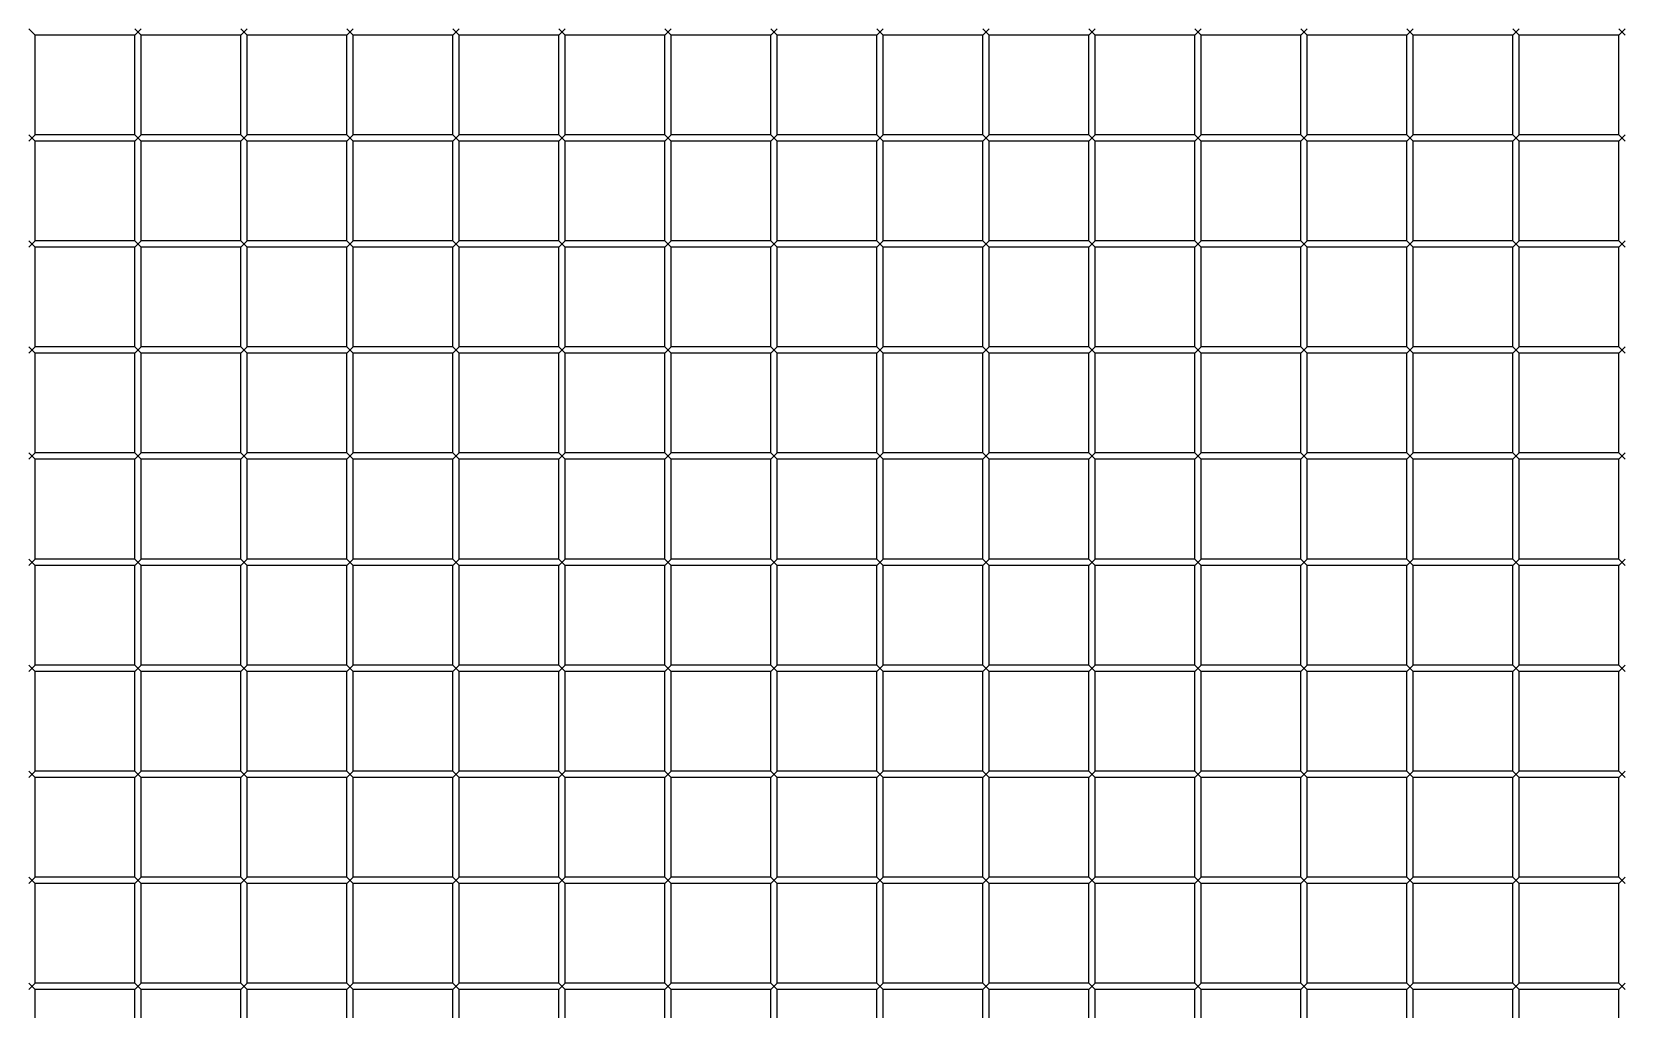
# Model space of a CAD drawing. Header units: millimetres. Extents: x -198529 to 244266, y -64 to 158464.
# Drawn here: x -147949 to -147198, y 94946 to 95407 of the extents above; entities that cross this region are included whole.
import ezdxf

# ---------------------------------------------------------------- set-up
doc = ezdxf.new("R2010")
doc.units = ezdxf.units.MM
doc.layers.add('0-DCC', color=30, linetype='Continuous')

# ---------------------------------------------------------------- blocks, each defined once
blk = doc.blocks.new('DCC2850x1800(右)')
at = {"color": 0, "linetype": 'Continuous'}
for p, q in [((63642.5, -73603.48), (63639.5, -73606.48)), ((63642.5, -73606.48), (63639.5, -73603.48)), ((63642.5, -73606.48), (63689.5, -73606.48)), ((63642.5, -73653.48), (63642.5, -73606.48)), ((63692.5, -73603.48), (63689.5, -73606.48)), ((63692.5, -73606.48), (63689.5, -73603.48)), ((63689.5, -73653.48), (63689.5, -73606.48)), ((63692.5, -73606.48), (63739.5, -73606.48)), ((63692.5, -73653.48), (63692.5, -73606.48)), ((63742.5, -73603.48), (63739.5, -73606.48)), ((63742.5, -73606.48), (63739.5, -73603.48)), ((63739.5, -73653.48), (63739.5, -73606.48)), ((63742.5, -73606.48), (63789.5, -73606.48)), ((63742.5, -73653.48), (63742.5, -73606.48)), ((63792.5, -73603.48), (63789.5, -73606.48)), ((63792.5, -73606.48), (63789.5, -73603.48)), ((63789.5, -73653.48), (63789.5, -73606.48)), ((63792.5, -73606.48), (63839.5, -73606.48)), ((63792.5, -73653.48), (63792.5, -73606.48)), ((63842.5, -73603.48), (63839.5, -73606.48)), ((63842.5, -73606.48), (63839.5, -73603.48)), ((63839.5, -73653.48), (63839.5, -73606.48)), ((63842.5, -73606.48), (63889.5, -73606.48)), ((63842.5, -73653.48), (63842.5, -73606.48)), ((63892.5, -73603.48), (63889.5, -73606.48)), ((63892.5, -73606.48), (63889.5, -73603.48)), ((63889.5, -73653.48), (63889.5, -73606.48)), ((63892.5, -73606.48), (63939.5, -73606.48)), ((63892.5, -73653.48), (63892.5, -73606.48)), ((63942.5, -73603.48), (63939.5, -73606.48)), ((63942.5, -73606.48), (63939.5, -73603.48)), ((63939.5, -73653.48), (63939.5, -73606.48)), ((63942.5, -73606.48), (63989.5, -73606.48)), ((63942.5, -73653.48), (63942.5, -73606.48)), ((63992.5, -73603.48), (63989.5, -73606.48)), ((63992.5, -73606.48), (63989.5, -73603.48)), ((63989.5, -73653.48), (63989.5, -73606.48)), ((63992.5, -73606.48), (64039.5, -73606.48)), ((63992.5, -73653.48), (63992.5, -73606.48)), ((64042.5, -73603.48), (64039.5, -73606.48)), ((64042.5, -73606.48), (64039.5, -73603.48)), ((64039.5, -73653.48), (64039.5, -73606.48)), ((64042.5, -73606.48), (64089.5, -73606.48)), ((64042.5, -73653.48), (64042.5, -73606.48)), ((64092.5, -73603.48), (64089.5, -73606.48)), ((64092.5, -73606.48), (64089.5, -73603.48)), ((64089.5, -73653.48), (64089.5, -73606.48)), ((64092.5, -73606.48), (64139.5, -73606.48)), ((64092.5, -73653.48), (64092.5, -73606.48)), ((64142.5, -73603.48), (64139.5, -73606.48)), ((64142.5, -73606.48), (64139.5, -73603.48)), ((64139.5, -73653.48), (64139.5, -73606.48)), ((64142.5, -73606.48), (64189.5, -73606.48)), ((64142.5, -73653.48), (64142.5, -73606.48)), ((64192.5, -73603.48), (64189.5, -73606.48)), ((64192.5, -73606.48), (64189.5, -73603.48)), ((64189.5, -73653.48), (64189.5, -73606.48)), ((64192.5, -73606.48), (64239.5, -73606.48)), ((64192.5, -73653.48), (64192.5, -73606.48)), ((64242.5, -73603.48), (64239.5, -73606.48)), ((64242.5, -73606.48), (64239.5, -73603.48)), ((64239.5, -73653.48), (64239.5, -73606.48)), ((64242.5, -73606.48), (64289.5, -73606.48)), ((64242.5, -73653.48), (64242.5, -73606.48)), ((64292.5, -73603.48), (64289.5, -73606.48)), ((64292.5, -73606.48), (64289.5, -73603.48)), ((64289.5, -73653.48), (64289.5, -73606.48)), ((64292.5, -73653.48), (64292.5, -73606.48)), ((64292.5, -73606.48), (64339.5, -73606.48)), ((64342.5, -73603.48), (64339.5, -73606.48)), ((64342.5, -73606.48), (64339.5, -73603.48)), ((64339.5, -73653.48), (64339.5, -73606.48)), ((64342.5, -73653.48), (64342.5, -73606.48)), ((64342.5, -73606.48), (64389.5, -73606.48)), ((64392.5, -73603.48), (64389.5, -73606.48)), ((64389.5, -73653.48), (64389.5, -73606.48)), ((63642.5, -73653.48), (63639.5, -73656.48)), ((63642.5, -73656.48), (63639.5, -73653.48)), ((63642.5, -73653.48), (63689.5, -73653.48)), ((63692.5, -73653.48), (63689.5, -73656.48)), ((63692.5, -73656.48), (63689.5, -73653.48)), ((63692.5, -73653.48), (63739.5, -73653.48)), ((63742.5, -73653.48), (63739.5, -73656.48)), ((63742.5, -73656.48), (63739.5, -73653.48)), ((63742.5, -73653.48), (63789.5, -73653.48)), ((63792.5, -73653.48), (63789.5, -73656.48)), ((63792.5, -73656.48), (63789.5, -73653.48)), ((63792.5, -73653.48), (63839.5, -73653.48)), ((63842.5, -73653.48), (63839.5, -73656.48)), ((63842.5, -73656.48), (63839.5, -73653.48)), ((63842.5, -73653.48), (63889.5, -73653.48)), ((63892.5, -73653.48), (63889.5, -73656.48)), ((63892.5, -73656.48), (63889.5, -73653.48)), ((63892.5, -73653.48), (63939.5, -73653.48)), ((63942.5, -73653.48), (63939.5, -73656.48)), ((63942.5, -73656.48), (63939.5, -73653.48)), ((63942.5, -73653.48), (63989.5, -73653.48)), ((63992.5, -73653.48), (63989.5, -73656.48)), ((63992.5, -73656.48), (63989.5, -73653.48)), ((63992.5, -73653.48), (64039.5, -73653.48)), ((64042.5, -73653.48), (64039.5, -73656.48)), ((64042.5, -73656.48), (64039.5, -73653.48)), ((64042.5, -73653.48), (64089.5, -73653.48)), ((64092.5, -73653.48), (64089.5, -73656.48)), ((64092.5, -73656.48), (64089.5, -73653.48)), ((64092.5, -73653.48), (64139.5, -73653.48)), ((64142.5, -73653.48), (64139.5, -73656.48)), ((64142.5, -73656.48), (64139.5, -73653.48)), ((64142.5, -73653.48), (64189.5, -73653.48)), ((64192.5, -73653.48), (64189.5, -73656.48)), ((64192.5, -73656.48), (64189.5, -73653.48)), ((64192.5, -73653.48), (64239.5, -73653.48)), ((64242.5, -73653.48), (64239.5, -73656.48)), ((64242.5, -73656.48), (64239.5, -73653.48)), ((64242.5, -73653.48), (64289.5, -73653.48)), ((64292.5, -73653.48), (64289.5, -73656.48)), ((64292.5, -73656.48), (64289.5, -73653.48)), ((64292.5, -73653.48), (64339.5, -73653.48)), ((64342.5, -73653.48), (64339.5, -73656.48)), ((64342.5, -73656.48), (64339.5, -73653.48)), ((64342.5, -73653.48), (64389.5, -73653.48)), ((64392.5, -73653.48), (64389.5, -73656.48)), ((64392.5, -73656.48), (64389.5, -73653.48)), ((63642.5, -73656.48), (63689.5, -73656.48)), ((63642.5, -73703.48), (63642.5, -73656.48)), ((63689.5, -73703.48), (63689.5, -73656.48)), ((63692.5, -73656.48), (63739.5, -73656.48)), ((63692.5, -73703.48), (63692.5, -73656.48)), ((63739.5, -73703.48), (63739.5, -73656.48)), ((63742.5, -73656.48), (63789.5, -73656.48)), ((63742.5, -73703.48), (63742.5, -73656.48)), ((63789.5, -73703.48), (63789.5, -73656.48)), ((63792.5, -73656.48), (63839.5, -73656.48)), ((63792.5, -73703.48), (63792.5, -73656.48)), ((63839.5, -73703.48), (63839.5, -73656.48)), ((63842.5, -73656.48), (63889.5, -73656.48)), ((63842.5, -73703.48), (63842.5, -73656.48)), ((63889.5, -73703.48), (63889.5, -73656.48)), ((63892.5, -73656.48), (63939.5, -73656.48)), ((63892.5, -73703.48), (63892.5, -73656.48)), ((63939.5, -73703.48), (63939.5, -73656.48)), ((63942.5, -73656.48), (63989.5, -73656.48)), ((63942.5, -73703.48), (63942.5, -73656.48)), ((63989.5, -73703.48), (63989.5, -73656.48)), ((63992.5, -73656.48), (64039.5, -73656.48)), ((63992.5, -73703.48), (63992.5, -73656.48)), ((64039.5, -73703.48), (64039.5, -73656.48)), ((64042.5, -73656.48), (64089.5, -73656.48)), ((64042.5, -73703.48), (64042.5, -73656.48)), ((64089.5, -73703.48), (64089.5, -73656.48)), ((64092.5, -73656.48), (64139.5, -73656.48)), ((64092.5, -73703.48), (64092.5, -73656.48)), ((64139.5, -73703.48), (64139.5, -73656.48)), ((64142.5, -73656.48), (64189.5, -73656.48)), ((64142.5, -73703.48), (64142.5, -73656.48)), ((64189.5, -73703.48), (64189.5, -73656.48)), ((64192.5, -73656.48), (64239.5, -73656.48)), ((64192.5, -73703.48), (64192.5, -73656.48)), ((64239.5, -73703.48), (64239.5, -73656.48)), ((64242.5, -73656.48), (64289.5, -73656.48)), ((64242.5, -73703.48), (64242.5, -73656.48)), ((64289.5, -73703.48), (64289.5, -73656.48)), ((64292.5, -73703.48), (64292.5, -73656.48)), ((64292.5, -73656.48), (64339.5, -73656.48)), ((64339.5, -73703.48), (64339.5, -73656.48)), ((64342.5, -73703.48), (64342.5, -73656.48)), ((64342.5, -73656.48), (64389.5, -73656.48)), ((64389.5, -73703.48), (64389.5, -73656.48)), ((63642.5, -73703.48), (63639.5, -73706.48)), ((63642.5, -73706.48), (63639.5, -73703.48)), ((63642.5, -73703.48), (63689.5, -73703.48)), ((63642.5, -73706.48), (63689.5, -73706.48)), ((63642.5, -73753.48), (63642.5, -73706.48)), ((63692.5, -73703.48), (63689.5, -73706.48)), ((63692.5, -73706.48), (63689.5, -73703.48)), ((63689.5, -73753.48), (63689.5, -73706.48)), ((63692.5, -73703.48), (63739.5, -73703.48)), ((63692.5, -73706.48), (63739.5, -73706.48)), ((63692.5, -73753.48), (63692.5, -73706.48)), ((63742.5, -73703.48), (63739.5, -73706.48)), ((63742.5, -73706.48), (63739.5, -73703.48)), ((63739.5, -73753.48), (63739.5, -73706.48)), ((63742.5, -73703.48), (63789.5, -73703.48)), ((63742.5, -73706.48), (63789.5, -73706.48)), ((63742.5, -73753.48), (63742.5, -73706.48)), ((63792.5, -73703.48), (63789.5, -73706.48)), ((63792.5, -73706.48), (63789.5, -73703.48)), ((63789.5, -73753.48), (63789.5, -73706.48)), ((63792.5, -73703.48), (63839.5, -73703.48)), ((63792.5, -73706.48), (63839.5, -73706.48)), ((63792.5, -73753.48), (63792.5, -73706.48)), ((63842.5, -73703.48), (63839.5, -73706.48)), ((63842.5, -73706.48), (63839.5, -73703.48)), ((63839.5, -73753.48), (63839.5, -73706.48)), ((63842.5, -73703.48), (63889.5, -73703.48)), ((63842.5, -73706.48), (63889.5, -73706.48)), ((63842.5, -73753.48), (63842.5, -73706.48)), ((63892.5, -73703.48), (63889.5, -73706.48)), ((63892.5, -73706.48), (63889.5, -73703.48)), ((63889.5, -73753.48), (63889.5, -73706.48)), ((63892.5, -73703.48), (63939.5, -73703.48)), ((63892.5, -73706.48), (63939.5, -73706.48)), ((63892.5, -73753.48), (63892.5, -73706.48)), ((63942.5, -73703.48), (63939.5, -73706.48)), ((63942.5, -73706.48), (63939.5, -73703.48)), ((63939.5, -73753.48), (63939.5, -73706.48)), ((63942.5, -73703.48), (63989.5, -73703.48)), ((63942.5, -73706.48), (63989.5, -73706.48)), ((63942.5, -73753.48), (63942.5, -73706.48)), ((63992.5, -73703.48), (63989.5, -73706.48)), ((63992.5, -73706.48), (63989.5, -73703.48)), ((63989.5, -73753.48), (63989.5, -73706.48)), ((63992.5, -73703.48), (64039.5, -73703.48)), ((63992.5, -73706.48), (64039.5, -73706.48)), ((63992.5, -73753.48), (63992.5, -73706.48)), ((64042.5, -73703.48), (64039.5, -73706.48)), ((64042.5, -73706.48), (64039.5, -73703.48)), ((64039.5, -73753.48), (64039.5, -73706.48)), ((64042.5, -73703.48), (64089.5, -73703.48)), ((64042.5, -73706.48), (64089.5, -73706.48)), ((64042.5, -73753.48), (64042.5, -73706.48)), ((64092.5, -73703.48), (64089.5, -73706.48)), ((64092.5, -73706.48), (64089.5, -73703.48)), ((64089.5, -73753.48), (64089.5, -73706.48)), ((64092.5, -73703.48), (64139.5, -73703.48)), ((64092.5, -73706.48), (64139.5, -73706.48)), ((64092.5, -73753.48), (64092.5, -73706.48)), ((64142.5, -73703.48), (64139.5, -73706.48)), ((64142.5, -73706.48), (64139.5, -73703.48)), ((64139.5, -73753.48), (64139.5, -73706.48)), ((64142.5, -73703.48), (64189.5, -73703.48)), ((64142.5, -73706.48), (64189.5, -73706.48)), ((64142.5, -73753.48), (64142.5, -73706.48)), ((64192.5, -73703.48), (64189.5, -73706.48)), ((64192.5, -73706.48), (64189.5, -73703.48)), ((64189.5, -73753.48), (64189.5, -73706.48)), ((64192.5, -73703.48), (64239.5, -73703.48)), ((64192.5, -73706.48), (64239.5, -73706.48)), ((64192.5, -73753.48), (64192.5, -73706.48)), ((64242.5, -73703.48), (64239.5, -73706.48)), ((64242.5, -73706.48), (64239.5, -73703.48)), ((64239.5, -73753.48), (64239.5, -73706.48)), ((64242.5, -73703.48), (64289.5, -73703.48)), ((64242.5, -73706.48), (64289.5, -73706.48)), ((64242.5, -73753.48), (64242.5, -73706.48)), ((64292.5, -73703.48), (64289.5, -73706.48)), ((64292.5, -73706.48), (64289.5, -73703.48)), ((64289.5, -73753.48), (64289.5, -73706.48)), ((64292.5, -73703.48), (64339.5, -73703.48)), ((64292.5, -73753.48), (64292.5, -73706.48)), ((64292.5, -73706.48), (64339.5, -73706.48)), ((64342.5, -73703.48), (64339.5, -73706.48)), ((64342.5, -73706.48), (64339.5, -73703.48)), ((64339.5, -73753.48), (64339.5, -73706.48)), ((64342.5, -73703.48), (64389.5, -73703.48)), ((64342.5, -73753.48), (64342.5, -73706.48)), ((64342.5, -73706.48), (64389.5, -73706.48)), ((64392.5, -73703.48), (64389.5, -73706.48)), ((64392.5, -73706.48), (64389.5, -73703.48)), ((64389.5, -73753.48), (64389.5, -73706.48)), ((63642.5, -73753.48), (63639.5, -73756.48)), ((63642.5, -73756.48), (63639.5, -73753.48)), ((63642.5, -73753.48), (63689.5, -73753.48)), ((63642.5, -73756.48), (63689.5, -73756.48)), ((63642.5, -73803.48), (63642.5, -73756.48)), ((63692.5, -73753.48), (63689.5, -73756.48)), ((63692.5, -73756.48), (63689.5, -73753.48)), ((63689.5, -73803.48), (63689.5, -73756.48)), ((63692.5, -73753.48), (63739.5, -73753.48)), ((63692.5, -73756.48), (63739.5, -73756.48)), ((63692.5, -73803.48), (63692.5, -73756.48)), ((63742.5, -73753.48), (63739.5, -73756.48)), ((63742.5, -73756.48), (63739.5, -73753.48)), ((63739.5, -73803.48), (63739.5, -73756.48)), ((63742.5, -73753.48), (63789.5, -73753.48)), ((63742.5, -73756.48), (63789.5, -73756.48)), ((63742.5, -73803.48), (63742.5, -73756.48)), ((63792.5, -73753.48), (63789.5, -73756.48)), ((63792.5, -73756.48), (63789.5, -73753.48)), ((63789.5, -73803.48), (63789.5, -73756.48)), ((63792.5, -73753.48), (63839.5, -73753.48)), ((63792.5, -73756.48), (63839.5, -73756.48)), ((63792.5, -73803.48), (63792.5, -73756.48)), ((63842.5, -73753.48), (63839.5, -73756.48)), ((63842.5, -73756.48), (63839.5, -73753.48)), ((63839.5, -73803.48), (63839.5, -73756.48)), ((63842.5, -73753.48), (63889.5, -73753.48)), ((63842.5, -73756.48), (63889.5, -73756.48)), ((63842.5, -73803.48), (63842.5, -73756.48)), ((63892.5, -73753.48), (63889.5, -73756.48)), ((63892.5, -73756.48), (63889.5, -73753.48)), ((63889.5, -73803.48), (63889.5, -73756.48)), ((63892.5, -73753.48), (63939.5, -73753.48)), ((63892.5, -73756.48), (63939.5, -73756.48)), ((63892.5, -73803.48), (63892.5, -73756.48)), ((63942.5, -73753.48), (63939.5, -73756.48)), ((63942.5, -73756.48), (63939.5, -73753.48)), ((63939.5, -73803.48), (63939.5, -73756.48)), ((63942.5, -73753.48), (63989.5, -73753.48)), ((63942.5, -73756.48), (63989.5, -73756.48)), ((63942.5, -73803.48), (63942.5, -73756.48)), ((63992.5, -73753.48), (63989.5, -73756.48)), ((63992.5, -73756.48), (63989.5, -73753.48)), ((63989.5, -73803.48), (63989.5, -73756.48)), ((63992.5, -73753.48), (64039.5, -73753.48)), ((63992.5, -73756.48), (64039.5, -73756.48)), ((63992.5, -73803.48), (63992.5, -73756.48)), ((64042.5, -73753.48), (64039.5, -73756.48)), ((64042.5, -73756.48), (64039.5, -73753.48)), ((64039.5, -73803.48), (64039.5, -73756.48)), ((64042.5, -73753.48), (64089.5, -73753.48)), ((64042.5, -73756.48), (64089.5, -73756.48)), ((64042.5, -73803.48), (64042.5, -73756.48)), ((64092.5, -73753.48), (64089.5, -73756.48)), ((64092.5, -73756.48), (64089.5, -73753.48)), ((64089.5, -73803.48), (64089.5, -73756.48)), ((64092.5, -73753.48), (64139.5, -73753.48)), ((64092.5, -73756.48), (64139.5, -73756.48)), ((64092.5, -73803.48), (64092.5, -73756.48)), ((64142.5, -73753.48), (64139.5, -73756.48)), ((64142.5, -73756.48), (64139.5, -73753.48)), ((64139.5, -73803.48), (64139.5, -73756.48)), ((64142.5, -73753.48), (64189.5, -73753.48)), ((64142.5, -73756.48), (64189.5, -73756.48)), ((64142.5, -73803.48), (64142.5, -73756.48)), ((64192.5, -73753.48), (64189.5, -73756.48)), ((64192.5, -73756.48), (64189.5, -73753.48)), ((64189.5, -73803.48), (64189.5, -73756.48)), ((64192.5, -73753.48), (64239.5, -73753.48)), ((64192.5, -73756.48), (64239.5, -73756.48)), ((64192.5, -73803.48), (64192.5, -73756.48)), ((64242.5, -73753.48), (64239.5, -73756.48)), ((64242.5, -73756.48), (64239.5, -73753.48)), ((64239.5, -73803.48), (64239.5, -73756.48)), ((64242.5, -73753.48), (64289.5, -73753.48)), ((64242.5, -73756.48), (64289.5, -73756.48)), ((64242.5, -73803.48), (64242.5, -73756.48)), ((64292.5, -73753.48), (64289.5, -73756.48)), ((64292.5, -73756.48), (64289.5, -73753.48)), ((64289.5, -73803.48), (64289.5, -73756.48)), ((64292.5, -73753.48), (64339.5, -73753.48)), ((64292.5, -73756.48), (64339.5, -73756.48)), ((64292.5, -73803.48), (64292.5, -73756.48)), ((64342.5, -73753.48), (64339.5, -73756.48)), ((64342.5, -73756.48), (64339.5, -73753.48)), ((64339.5, -73803.48), (64339.5, -73756.48)), ((64342.5, -73753.48), (64389.5, -73753.48)), ((64342.5, -73756.48), (64389.5, -73756.48)), ((64342.5, -73803.48), (64342.5, -73756.48)), ((64392.5, -73753.48), (64389.5, -73756.48)), ((64392.5, -73756.48), (64389.5, -73753.48)), ((64389.5, -73803.48), (64389.5, -73756.48)), ((63642.5, -73803.48), (63639.5, -73806.48)), ((63642.5, -73806.48), (63639.5, -73803.48)), ((63642.5, -73803.48), (63689.5, -73803.48)), ((63692.5, -73803.48), (63689.5, -73806.48)), ((63692.5, -73806.48), (63689.5, -73803.48)), ((63692.5, -73803.48), (63739.5, -73803.48)), ((63742.5, -73803.48), (63739.5, -73806.48)), ((63742.5, -73806.48), (63739.5, -73803.48)), ((63742.5, -73803.48), (63789.5, -73803.48)), ((63792.5, -73803.48), (63789.5, -73806.48)), ((63792.5, -73806.48), (63789.5, -73803.48)), ((63792.5, -73803.48), (63839.5, -73803.48)), ((63842.5, -73803.48), (63839.5, -73806.48)), ((63842.5, -73806.48), (63839.5, -73803.48)), ((63842.5, -73803.48), (63889.5, -73803.48)), ((63892.5, -73803.48), (63889.5, -73806.48)), ((63892.5, -73806.48), (63889.5, -73803.48)), ((63892.5, -73803.48), (63939.5, -73803.48)), ((63942.5, -73803.48), (63939.5, -73806.48)), ((63942.5, -73806.48), (63939.5, -73803.48)), ((63942.5, -73803.48), (63989.5, -73803.48)), ((63992.5, -73803.48), (63989.5, -73806.48)), ((63992.5, -73806.48), (63989.5, -73803.48)), ((63992.5, -73803.48), (64039.5, -73803.48)), ((64042.5, -73803.48), (64039.5, -73806.48)), ((64042.5, -73806.48), (64039.5, -73803.48)), ((64042.5, -73803.48), (64089.5, -73803.48)), ((64092.5, -73803.48), (64089.5, -73806.48)), ((64092.5, -73806.48), (64089.5, -73803.48)), ((64092.5, -73803.48), (64139.5, -73803.48)), ((64142.5, -73803.48), (64139.5, -73806.48)), ((64142.5, -73806.48), (64139.5, -73803.48)), ((64142.5, -73803.48), (64189.5, -73803.48)), ((64192.5, -73803.48), (64189.5, -73806.48)), ((64192.5, -73806.48), (64189.5, -73803.48)), ((64192.5, -73803.48), (64239.5, -73803.48)), ((64242.5, -73803.48), (64239.5, -73806.48)), ((64242.5, -73806.48), (64239.5, -73803.48)), ((64242.5, -73803.48), (64289.5, -73803.48)), ((64292.5, -73803.48), (64289.5, -73806.48)), ((64292.5, -73806.48), (64289.5, -73803.48)), ((64292.5, -73803.48), (64339.5, -73803.48)), ((64342.5, -73803.48), (64339.5, -73806.48)), ((64342.5, -73806.48), (64339.5, -73803.48)), ((64342.5, -73803.48), (64389.5, -73803.48)), ((64392.5, -73803.48), (64389.5, -73806.48)), ((64392.5, -73806.48), (64389.5, -73803.48)), ((63642.5, -73806.48), (63689.5, -73806.48)), ((63642.5, -73853.48), (63642.5, -73806.48)), ((63689.5, -73853.48), (63689.5, -73806.48)), ((63692.5, -73806.48), (63739.5, -73806.48)), ((63692.5, -73853.48), (63692.5, -73806.48)), ((63739.5, -73853.48), (63739.5, -73806.48)), ((63742.5, -73806.48), (63789.5, -73806.48)), ((63742.5, -73853.48), (63742.5, -73806.48)), ((63789.5, -73853.48), (63789.5, -73806.48)), ((63792.5, -73806.48), (63839.5, -73806.48)), ((63792.5, -73853.48), (63792.5, -73806.48)), ((63839.5, -73853.48), (63839.5, -73806.48)), ((63842.5, -73806.48), (63889.5, -73806.48)), ((63842.5, -73853.48), (63842.5, -73806.48)), ((63889.5, -73853.48), (63889.5, -73806.48)), ((63892.5, -73806.48), (63939.5, -73806.48)), ((63892.5, -73853.48), (63892.5, -73806.48)), ((63939.5, -73853.48), (63939.5, -73806.48)), ((63942.5, -73806.48), (63989.5, -73806.48)), ((63942.5, -73853.48), (63942.5, -73806.48)), ((63989.5, -73853.48), (63989.5, -73806.48)), ((63992.5, -73806.48), (64039.5, -73806.48)), ((63992.5, -73853.48), (63992.5, -73806.48)), ((64039.5, -73853.48), (64039.5, -73806.48)), ((64042.5, -73806.48), (64089.5, -73806.48)), ((64042.5, -73853.48), (64042.5, -73806.48)), ((64089.5, -73853.48), (64089.5, -73806.48)), ((64092.5, -73806.48), (64139.5, -73806.48)), ((64092.5, -73853.48), (64092.5, -73806.48)), ((64139.5, -73853.48), (64139.5, -73806.48)), ((64142.5, -73806.48), (64189.5, -73806.48)), ((64142.5, -73853.48), (64142.5, -73806.48)), ((64189.5, -73853.48), (64189.5, -73806.48)), ((64192.5, -73806.48), (64239.5, -73806.48)), ((64192.5, -73853.48), (64192.5, -73806.48)), ((64239.5, -73853.48), (64239.5, -73806.48)), ((64242.5, -73806.48), (64289.5, -73806.48)), ((64242.5, -73853.48), (64242.5, -73806.48)), ((64289.5, -73853.48), (64289.5, -73806.48)), ((64292.5, -73806.48), (64339.5, -73806.48)), ((64292.5, -73853.48), (64292.5, -73806.48)), ((64339.5, -73853.48), (64339.5, -73806.48)), ((64342.5, -73806.48), (64389.5, -73806.48)), ((64342.5, -73853.48), (64342.5, -73806.48)), ((64389.5, -73853.48), (64389.5, -73806.48)), ((63642.5, -73853.48), (63639.5, -73856.48)), ((63642.5, -73856.48), (63639.5, -73853.48)), ((63642.5, -73853.48), (63689.5, -73853.48)), ((63642.5, -73856.48), (63689.5, -73856.48)), ((63642.5, -73903.48), (63642.5, -73856.48)), ((63692.5, -73853.48), (63689.5, -73856.48)), ((63692.5, -73856.48), (63689.5, -73853.48)), ((63689.5, -73903.48), (63689.5, -73856.48)), ((63692.5, -73853.48), (63739.5, -73853.48)), ((63692.5, -73856.48), (63739.5, -73856.48)), ((63692.5, -73903.48), (63692.5, -73856.48)), ((63742.5, -73853.48), (63739.5, -73856.48)), ((63742.5, -73856.48), (63739.5, -73853.48)), ((63739.5, -73903.48), (63739.5, -73856.48)), ((63742.5, -73853.48), (63789.5, -73853.48)), ((63742.5, -73856.48), (63789.5, -73856.48)), ((63742.5, -73903.48), (63742.5, -73856.48)), ((63792.5, -73853.48), (63789.5, -73856.48)), ((63792.5, -73856.48), (63789.5, -73853.48)), ((63789.5, -73903.48), (63789.5, -73856.48)), ((63792.5, -73853.48), (63839.5, -73853.48)), ((63792.5, -73856.48), (63839.5, -73856.48)), ((63792.5, -73903.48), (63792.5, -73856.48)), ((63842.5, -73853.48), (63839.5, -73856.48)), ((63842.5, -73856.48), (63839.5, -73853.48)), ((63839.5, -73903.48), (63839.5, -73856.48)), ((63842.5, -73853.48), (63889.5, -73853.48)), ((63842.5, -73856.48), (63889.5, -73856.48)), ((63842.5, -73903.48), (63842.5, -73856.48)), ((63892.5, -73853.48), (63889.5, -73856.48)), ((63892.5, -73856.48), (63889.5, -73853.48)), ((63889.5, -73903.48), (63889.5, -73856.48)), ((63892.5, -73853.48), (63939.5, -73853.48)), ((63892.5, -73856.48), (63939.5, -73856.48)), ((63892.5, -73903.48), (63892.5, -73856.48)), ((63942.5, -73853.48), (63939.5, -73856.48)), ((63942.5, -73856.48), (63939.5, -73853.48)), ((63939.5, -73903.48), (63939.5, -73856.48)), ((63942.5, -73853.48), (63989.5, -73853.48)), ((63942.5, -73856.48), (63989.5, -73856.48)), ((63942.5, -73903.48), (63942.5, -73856.48)), ((63992.5, -73853.48), (63989.5, -73856.48)), ((63992.5, -73856.48), (63989.5, -73853.48)), ((63989.5, -73903.48), (63989.5, -73856.48)), ((63992.5, -73853.48), (64039.5, -73853.48)), ((63992.5, -73856.48), (64039.5, -73856.48)), ((63992.5, -73903.48), (63992.5, -73856.48)), ((64042.5, -73853.48), (64039.5, -73856.48)), ((64042.5, -73856.48), (64039.5, -73853.48)), ((64039.5, -73903.48), (64039.5, -73856.48)), ((64042.5, -73853.48), (64089.5, -73853.48)), ((64042.5, -73856.48), (64089.5, -73856.48)), ((64042.5, -73903.48), (64042.5, -73856.48)), ((64092.5, -73853.48), (64089.5, -73856.48)), ((64092.5, -73856.48), (64089.5, -73853.48)), ((64089.5, -73903.48), (64089.5, -73856.48)), ((64092.5, -73853.48), (64139.5, -73853.48)), ((64092.5, -73856.48), (64139.5, -73856.48)), ((64092.5, -73903.48), (64092.5, -73856.48)), ((64142.5, -73853.48), (64139.5, -73856.48)), ((64142.5, -73856.48), (64139.5, -73853.48)), ((64139.5, -73903.48), (64139.5, -73856.48)), ((64142.5, -73853.48), (64189.5, -73853.48)), ((64142.5, -73856.48), (64189.5, -73856.48)), ((64142.5, -73903.48), (64142.5, -73856.48)), ((64192.5, -73853.48), (64189.5, -73856.48)), ((64192.5, -73856.48), (64189.5, -73853.48)), ((64189.5, -73903.48), (64189.5, -73856.48)), ((64192.5, -73853.48), (64239.5, -73853.48)), ((64192.5, -73856.48), (64239.5, -73856.48)), ((64192.5, -73903.48), (64192.5, -73856.48)), ((64242.5, -73853.48), (64239.5, -73856.48)), ((64242.5, -73856.48), (64239.5, -73853.48)), ((64239.5, -73903.48), (64239.5, -73856.48)), ((64242.5, -73853.48), (64289.5, -73853.48)), ((64242.5, -73856.48), (64289.5, -73856.48)), ((64242.5, -73903.48), (64242.5, -73856.48)), ((64292.5, -73853.48), (64289.5, -73856.48)), ((64292.5, -73856.48), (64289.5, -73853.48)), ((64289.5, -73903.48), (64289.5, -73856.48)), ((64292.5, -73853.48), (64339.5, -73853.48)), ((64292.5, -73856.48), (64339.5, -73856.48)), ((64292.5, -73903.48), (64292.5, -73856.48)), ((64342.5, -73853.48), (64339.5, -73856.48)), ((64342.5, -73856.48), (64339.5, -73853.48)), ((64339.5, -73903.48), (64339.5, -73856.48)), ((64342.5, -73853.48), (64389.5, -73853.48)), ((64342.5, -73856.48), (64389.5, -73856.48)), ((64342.5, -73903.48), (64342.5, -73856.48)), ((64392.5, -73853.48), (64389.5, -73856.48)), ((64392.5, -73856.48), (64389.5, -73853.48)), ((64389.5, -73903.48), (64389.5, -73856.48)), ((63642.5, -73903.48), (63639.5, -73906.48)), ((63642.5, -73906.48), (63639.5, -73903.48)), ((63642.5, -73903.48), (63689.5, -73903.48)), ((63642.5, -73906.48), (63689.5, -73906.48)), ((63642.5, -73953.48), (63642.5, -73906.48)), ((63692.5, -73903.48), (63689.5, -73906.48)), ((63692.5, -73906.48), (63689.5, -73903.48)), ((63689.5, -73953.48), (63689.5, -73906.48)), ((63692.5, -73903.48), (63739.5, -73903.48)), ((63692.5, -73906.48), (63739.5, -73906.48)), ((63692.5, -73953.48), (63692.5, -73906.48)), ((63742.5, -73903.48), (63739.5, -73906.48)), ((63742.5, -73906.48), (63739.5, -73903.48)), ((63739.5, -73953.48), (63739.5, -73906.48)), ((63742.5, -73903.48), (63789.5, -73903.48)), ((63742.5, -73906.48), (63789.5, -73906.48)), ((63742.5, -73953.48), (63742.5, -73906.48)), ((63792.5, -73903.48), (63789.5, -73906.48)), ((63792.5, -73906.48), (63789.5, -73903.48)), ((63789.5, -73953.48), (63789.5, -73906.48)), ((63792.5, -73903.48), (63839.5, -73903.48)), ((63792.5, -73906.48), (63839.5, -73906.48)), ((63792.5, -73953.48), (63792.5, -73906.48)), ((63842.5, -73903.48), (63839.5, -73906.48)), ((63842.5, -73906.48), (63839.5, -73903.48)), ((63839.5, -73953.48), (63839.5, -73906.48)), ((63842.5, -73903.48), (63889.5, -73903.48)), ((63842.5, -73906.48), (63889.5, -73906.48)), ((63842.5, -73953.48), (63842.5, -73906.48)), ((63892.5, -73903.48), (63889.5, -73906.48)), ((63892.5, -73906.48), (63889.5, -73903.48)), ((63889.5, -73953.48), (63889.5, -73906.48)), ((63892.5, -73903.48), (63939.5, -73903.48)), ((63892.5, -73906.48), (63939.5, -73906.48)), ((63892.5, -73953.48), (63892.5, -73906.48)), ((63942.5, -73903.48), (63939.5, -73906.48)), ((63942.5, -73906.48), (63939.5, -73903.48)), ((63939.5, -73953.48), (63939.5, -73906.48)), ((63942.5, -73903.48), (63989.5, -73903.48)), ((63942.5, -73906.48), (63989.5, -73906.48)), ((63942.5, -73953.48), (63942.5, -73906.48)), ((63992.5, -73903.48), (63989.5, -73906.48)), ((63992.5, -73906.48), (63989.5, -73903.48)), ((63989.5, -73953.48), (63989.5, -73906.48)), ((63992.5, -73903.48), (64039.5, -73903.48)), ((63992.5, -73906.48), (64039.5, -73906.48)), ((63992.5, -73953.48), (63992.5, -73906.48)), ((64042.5, -73903.48), (64039.5, -73906.48)), ((64042.5, -73906.48), (64039.5, -73903.48)), ((64039.5, -73953.48), (64039.5, -73906.48)), ((64042.5, -73903.48), (64089.5, -73903.48)), ((64042.5, -73906.48), (64089.5, -73906.48)), ((64042.5, -73953.48), (64042.5, -73906.48)), ((64092.5, -73903.48), (64089.5, -73906.48)), ((64092.5, -73906.48), (64089.5, -73903.48)), ((64089.5, -73953.48), (64089.5, -73906.48)), ((64092.5, -73903.48), (64139.5, -73903.48)), ((64092.5, -73906.48), (64139.5, -73906.48)), ((64092.5, -73953.48), (64092.5, -73906.48)), ((64142.5, -73903.48), (64139.5, -73906.48)), ((64142.5, -73906.48), (64139.5, -73903.48)), ((64139.5, -73953.48), (64139.5, -73906.48)), ((64142.5, -73903.48), (64189.5, -73903.48)), ((64142.5, -73906.48), (64189.5, -73906.48)), ((64142.5, -73953.48), (64142.5, -73906.48)), ((64192.5, -73903.48), (64189.5, -73906.48)), ((64192.5, -73906.48), (64189.5, -73903.48)), ((64189.5, -73953.48), (64189.5, -73906.48)), ((64192.5, -73903.48), (64239.5, -73903.48)), ((64192.5, -73906.48), (64239.5, -73906.48)), ((64192.5, -73953.48), (64192.5, -73906.48)), ((64242.5, -73903.48), (64239.5, -73906.48)), ((64242.5, -73906.48), (64239.5, -73903.48)), ((64239.5, -73953.48), (64239.5, -73906.48)), ((64242.5, -73903.48), (64289.5, -73903.48)), ((64242.5, -73906.48), (64289.5, -73906.48)), ((64242.5, -73953.48), (64242.5, -73906.48)), ((64292.5, -73903.48), (64289.5, -73906.48)), ((64292.5, -73906.48), (64289.5, -73903.48)), ((64289.5, -73953.48), (64289.5, -73906.48)), ((64292.5, -73903.48), (64339.5, -73903.48)), ((64292.5, -73906.48), (64339.5, -73906.48)), ((64292.5, -73953.48), (64292.5, -73906.48)), ((64342.5, -73903.48), (64339.5, -73906.48)), ((64342.5, -73906.48), (64339.5, -73903.48)), ((64339.5, -73953.48), (64339.5, -73906.48)), ((64342.5, -73903.48), (64389.5, -73903.48)), ((64342.5, -73906.48), (64389.5, -73906.48)), ((64342.5, -73953.48), (64342.5, -73906.48)), ((64392.5, -73903.48), (64389.5, -73906.48)), ((64392.5, -73906.48), (64389.5, -73903.48)), ((64389.5, -73953.48), (64389.5, -73906.48)), ((63642.5, -73953.48), (63639.5, -73956.48)), ((63642.5, -73956.48), (63639.5, -73953.48)), ((63642.5, -73953.48), (63689.5, -73953.48)), ((63692.5, -73953.48), (63689.5, -73956.48)), ((63692.5, -73956.48), (63689.5, -73953.48)), ((63692.5, -73953.48), (63739.5, -73953.48)), ((63742.5, -73953.48), (63739.5, -73956.48)), ((63742.5, -73956.48), (63739.5, -73953.48)), ((63742.5, -73953.48), (63789.5, -73953.48)), ((63792.5, -73953.48), (63789.5, -73956.48)), ((63792.5, -73956.48), (63789.5, -73953.48)), ((63792.5, -73953.48), (63839.5, -73953.48)), ((63842.5, -73953.48), (63839.5, -73956.48)), ((63842.5, -73956.48), (63839.5, -73953.48)), ((63842.5, -73953.48), (63889.5, -73953.48)), ((63892.5, -73953.48), (63889.5, -73956.48)), ((63892.5, -73956.48), (63889.5, -73953.48)), ((63892.5, -73953.48), (63939.5, -73953.48)), ((63942.5, -73953.48), (63939.5, -73956.48)), ((63942.5, -73956.48), (63939.5, -73953.48)), ((63942.5, -73953.48), (63989.5, -73953.48)), ((63992.5, -73953.48), (63989.5, -73956.48)), ((63992.5, -73956.48), (63989.5, -73953.48)), ((63992.5, -73953.48), (64039.5, -73953.48)), ((64042.5, -73953.48), (64039.5, -73956.48)), ((64042.5, -73956.48), (64039.5, -73953.48)), ((64042.5, -73953.48), (64089.5, -73953.48)), ((64092.5, -73953.48), (64089.5, -73956.48)), ((64092.5, -73956.48), (64089.5, -73953.48)), ((64092.5, -73953.48), (64139.5, -73953.48)), ((64142.5, -73953.48), (64139.5, -73956.48)), ((64142.5, -73956.48), (64139.5, -73953.48)), ((64142.5, -73953.48), (64189.5, -73953.48)), ((64192.5, -73953.48), (64189.5, -73956.48)), ((64192.5, -73956.48), (64189.5, -73953.48)), ((64192.5, -73953.48), (64239.5, -73953.48)), ((64242.5, -73953.48), (64239.5, -73956.48)), ((64242.5, -73956.48), (64239.5, -73953.48)), ((64242.5, -73953.48), (64289.5, -73953.48)), ((64292.5, -73953.48), (64289.5, -73956.48)), ((64292.5, -73956.48), (64289.5, -73953.48)), ((64292.5, -73953.48), (64339.5, -73953.48)), ((64342.5, -73953.48), (64339.5, -73956.48)), ((64342.5, -73956.48), (64339.5, -73953.48)), ((64342.5, -73953.48), (64389.5, -73953.48)), ((64392.5, -73953.48), (64389.5, -73956.48)), ((64392.5, -73956.48), (64389.5, -73953.48)), ((63642.5, -73956.48), (63689.5, -73956.48)), ((63642.5, -74003.48), (63642.5, -73956.48)), ((63689.5, -74003.48), (63689.5, -73956.48)), ((63692.5, -73956.48), (63739.5, -73956.48)), ((63692.5, -74003.48), (63692.5, -73956.48)), ((63739.5, -74003.48), (63739.5, -73956.48)), ((63742.5, -73956.48), (63789.5, -73956.48)), ((63742.5, -74003.48), (63742.5, -73956.48)), ((63789.5, -74003.48), (63789.5, -73956.48)), ((63792.5, -73956.48), (63839.5, -73956.48)), ((63792.5, -74003.48), (63792.5, -73956.48)), ((63839.5, -74003.48), (63839.5, -73956.48)), ((63842.5, -73956.48), (63889.5, -73956.48)), ((63842.5, -74003.48), (63842.5, -73956.48)), ((63889.5, -74003.48), (63889.5, -73956.48)), ((63892.5, -73956.48), (63939.5, -73956.48)), ((63892.5, -74003.48), (63892.5, -73956.48)), ((63939.5, -74003.48), (63939.5, -73956.48)), ((63942.5, -73956.48), (63989.5, -73956.48)), ((63942.5, -74003.48), (63942.5, -73956.48)), ((63989.5, -74003.48), (63989.5, -73956.48)), ((63992.5, -73956.48), (64039.5, -73956.48)), ((63992.5, -74003.48), (63992.5, -73956.48)), ((64039.5, -74003.48), (64039.5, -73956.48)), ((64042.5, -73956.48), (64089.5, -73956.48)), ((64042.5, -74003.48), (64042.5, -73956.48)), ((64089.5, -74003.48), (64089.5, -73956.48)), ((64092.5, -73956.48), (64139.5, -73956.48)), ((64092.5, -74003.48), (64092.5, -73956.48)), ((64139.5, -74003.48), (64139.5, -73956.48)), ((64142.5, -73956.48), (64189.5, -73956.48)), ((64142.5, -74003.48), (64142.5, -73956.48)), ((64189.5, -74003.48), (64189.5, -73956.48)), ((64192.5, -73956.48), (64239.5, -73956.48)), ((64192.5, -74003.48), (64192.5, -73956.48)), ((64239.5, -74003.48), (64239.5, -73956.48)), ((64242.5, -73956.48), (64289.5, -73956.48)), ((64242.5, -74003.48), (64242.5, -73956.48)), ((64289.5, -74003.48), (64289.5, -73956.48)), ((64292.5, -73956.48), (64339.5, -73956.48)), ((64292.5, -74003.48), (64292.5, -73956.48)), ((64339.5, -74003.48), (64339.5, -73956.48)), ((64342.5, -73956.48), (64389.5, -73956.48)), ((64342.5, -74003.48), (64342.5, -73956.48)), ((64389.5, -74003.48), (64389.5, -73956.48)), ((63642.5, -74003.48), (63639.5, -74006.48)), ((63642.5, -74006.48), (63639.5, -74003.48)), ((63642.5, -74003.48), (63689.5, -74003.48)), ((63642.5, -74006.48), (63689.5, -74006.48)), ((63642.5, -74053.48), (63642.5, -74006.48)), ((63692.5, -74003.48), (63689.5, -74006.48)), ((63692.5, -74006.48), (63689.5, -74003.48)), ((63689.5, -74053.48), (63689.5, -74006.48)), ((63692.5, -74003.48), (63739.5, -74003.48)), ((63692.5, -74006.48), (63739.5, -74006.48)), ((63692.5, -74053.48), (63692.5, -74006.48)), ((63742.5, -74003.48), (63739.5, -74006.48)), ((63742.5, -74006.48), (63739.5, -74003.48)), ((63739.5, -74053.48), (63739.5, -74006.48)), ((63742.5, -74003.48), (63789.5, -74003.48)), ((63742.5, -74006.48), (63789.5, -74006.48)), ((63742.5, -74053.48), (63742.5, -74006.48)), ((63792.5, -74003.48), (63789.5, -74006.48)), ((63792.5, -74006.48), (63789.5, -74003.48)), ((63789.5, -74053.48), (63789.5, -74006.48)), ((63792.5, -74003.48), (63839.5, -74003.48)), ((63792.5, -74006.48), (63839.5, -74006.48)), ((63792.5, -74053.48), (63792.5, -74006.48)), ((63842.5, -74003.48), (63839.5, -74006.48)), ((63842.5, -74006.48), (63839.5, -74003.48)), ((63839.5, -74053.48), (63839.5, -74006.48)), ((63842.5, -74003.48), (63889.5, -74003.48)), ((63842.5, -74006.48), (63889.5, -74006.48)), ((63842.5, -74053.48), (63842.5, -74006.48)), ((63892.5, -74003.48), (63889.5, -74006.48)), ((63892.5, -74006.48), (63889.5, -74003.48)), ((63889.5, -74053.48), (63889.5, -74006.48)), ((63892.5, -74003.48), (63939.5, -74003.48)), ((63892.5, -74006.48), (63939.5, -74006.48)), ((63892.5, -74053.48), (63892.5, -74006.48)), ((63942.5, -74003.48), (63939.5, -74006.48)), ((63942.5, -74006.48), (63939.5, -74003.48)), ((63939.5, -74053.48), (63939.5, -74006.48)), ((63942.5, -74003.48), (63989.5, -74003.48)), ((63942.5, -74006.48), (63989.5, -74006.48)), ((63942.5, -74053.48), (63942.5, -74006.48)), ((63992.5, -74003.48), (63989.5, -74006.48)), ((63992.5, -74006.48), (63989.5, -74003.48)), ((63989.5, -74053.48), (63989.5, -74006.48)), ((63992.5, -74003.48), (64039.5, -74003.48)), ((63992.5, -74006.48), (64039.5, -74006.48)), ((63992.5, -74053.48), (63992.5, -74006.48)), ((64042.5, -74003.48), (64039.5, -74006.48)), ((64042.5, -74006.48), (64039.5, -74003.48)), ((64039.5, -74053.48), (64039.5, -74006.48)), ((64042.5, -74003.48), (64089.5, -74003.48)), ((64042.5, -74006.48), (64089.5, -74006.48)), ((64042.5, -74053.48), (64042.5, -74006.48)), ((64092.5, -74003.48), (64089.5, -74006.48)), ((64092.5, -74006.48), (64089.5, -74003.48)), ((64089.5, -74053.48), (64089.5, -74006.48)), ((64092.5, -74003.48), (64139.5, -74003.48)), ((64092.5, -74006.48), (64139.5, -74006.48)), ((64092.5, -74053.48), (64092.5, -74006.48)), ((64142.5, -74003.48), (64139.5, -74006.48)), ((64142.5, -74006.48), (64139.5, -74003.48)), ((64139.5, -74053.48), (64139.5, -74006.48)), ((64142.5, -74003.48), (64189.5, -74003.48)), ((64142.5, -74006.48), (64189.5, -74006.48)), ((64142.5, -74053.48), (64142.5, -74006.48)), ((64192.5, -74003.48), (64189.5, -74006.48)), ((64192.5, -74006.48), (64189.5, -74003.48)), ((64189.5, -74053.48), (64189.5, -74006.48)), ((64192.5, -74003.48), (64239.5, -74003.48)), ((64192.5, -74006.48), (64239.5, -74006.48)), ((64192.5, -74053.48), (64192.5, -74006.48)), ((64242.5, -74003.48), (64239.5, -74006.48)), ((64242.5, -74006.48), (64239.5, -74003.48)), ((64239.5, -74053.48), (64239.5, -74006.48)), ((64242.5, -74003.48), (64289.5, -74003.48)), ((64242.5, -74006.48), (64289.5, -74006.48)), ((64242.5, -74053.48), (64242.5, -74006.48)), ((64292.5, -74003.48), (64289.5, -74006.48)), ((64292.5, -74006.48), (64289.5, -74003.48)), ((64289.5, -74053.48), (64289.5, -74006.48)), ((64292.5, -74003.48), (64339.5, -74003.48)), ((64292.5, -74006.48), (64339.5, -74006.48)), ((64292.5, -74053.48), (64292.5, -74006.48)), ((64342.5, -74003.48), (64339.5, -74006.48)), ((64342.5, -74006.48), (64339.5, -74003.48)), ((64339.5, -74053.48), (64339.5, -74006.48)), ((64342.5, -74003.48), (64389.5, -74003.48)), ((64342.5, -74006.48), (64389.5, -74006.48)), ((64342.5, -74053.48), (64342.5, -74006.48)), ((64392.5, -74003.48), (64389.5, -74006.48)), ((64392.5, -74006.48), (64389.5, -74003.48)), ((64389.5, -74053.48), (64389.5, -74006.48)), ((63642.5, -74053.48), (63639.5, -74056.48)), ((63642.5, -74056.48), (63639.5, -74053.48)), ((63642.5, -74053.48), (63689.5, -74053.48)), ((63642.5, -74056.48), (63689.5, -74056.48)), ((63642.5, -74103.48), (63642.5, -74056.48)), ((63692.5, -74053.48), (63689.5, -74056.48)), ((63692.5, -74056.48), (63689.5, -74053.48)), ((63689.5, -74103.48), (63689.5, -74056.48)), ((63692.5, -74053.48), (63739.5, -74053.48)), ((63692.5, -74056.48), (63739.5, -74056.48)), ((63692.5, -74103.48), (63692.5, -74056.48)), ((63742.5, -74053.48), (63739.5, -74056.48)), ((63742.5, -74056.48), (63739.5, -74053.48)), ((63739.5, -74103.48), (63739.5, -74056.48)), ((63742.5, -74053.48), (63789.5, -74053.48)), ((63742.5, -74056.48), (63789.5, -74056.48)), ((63742.5, -74103.48), (63742.5, -74056.48)), ((63792.5, -74053.48), (63789.5, -74056.48)), ((63792.5, -74056.48), (63789.5, -74053.48)), ((63789.5, -74103.48), (63789.5, -74056.48)), ((63792.5, -74053.48), (63839.5, -74053.48)), ((63792.5, -74056.48), (63839.5, -74056.48)), ((63792.5, -74103.48), (63792.5, -74056.48)), ((63842.5, -74053.48), (63839.5, -74056.48)), ((63842.5, -74056.48), (63839.5, -74053.48)), ((63839.5, -74103.48), (63839.5, -74056.48)), ((63842.5, -74053.48), (63889.5, -74053.48)), ((63842.5, -74056.48), (63889.5, -74056.48)), ((63842.5, -74103.48), (63842.5, -74056.48)), ((63892.5, -74053.48), (63889.5, -74056.48)), ((63892.5, -74056.48), (63889.5, -74053.48)), ((63889.5, -74103.48), (63889.5, -74056.48)), ((63892.5, -74053.48), (63939.5, -74053.48)), ((63892.5, -74056.48), (63939.5, -74056.48)), ((63892.5, -74103.48), (63892.5, -74056.48)), ((63942.5, -74053.48), (63939.5, -74056.48)), ((63942.5, -74056.48), (63939.5, -74053.48)), ((63939.5, -74103.48), (63939.5, -74056.48)), ((63942.5, -74053.48), (63989.5, -74053.48)), ((63942.5, -74056.48), (63989.5, -74056.48)), ((63942.5, -74103.48), (63942.5, -74056.48)), ((63992.5, -74053.48), (63989.5, -74056.48)), ((63992.5, -74056.48), (63989.5, -74053.48)), ((63989.5, -74103.48), (63989.5, -74056.48)), ((63992.5, -74053.48), (64039.5, -74053.48)), ((63992.5, -74056.48), (64039.5, -74056.48)), ((63992.5, -74103.48), (63992.5, -74056.48)), ((64042.5, -74053.48), (64039.5, -74056.48)), ((64042.5, -74056.48), (64039.5, -74053.48)), ((64039.5, -74103.48), (64039.5, -74056.48)), ((64042.5, -74053.48), (64089.5, -74053.48)), ((64042.5, -74056.48), (64089.5, -74056.48)), ((64042.5, -74103.48), (64042.5, -74056.48)), ((64092.5, -74053.48), (64089.5, -74056.48)), ((64092.5, -74056.48), (64089.5, -74053.48)), ((64089.5, -74103.48), (64089.5, -74056.48)), ((64092.5, -74053.48), (64139.5, -74053.48)), ((64092.5, -74056.48), (64139.5, -74056.48)), ((64092.5, -74103.48), (64092.5, -74056.48)), ((64142.5, -74053.48), (64139.5, -74056.48)), ((64142.5, -74056.48), (64139.5, -74053.48)), ((64139.5, -74103.48), (64139.5, -74056.48)), ((64142.5, -74053.48), (64189.5, -74053.48)), ((64142.5, -74056.48), (64189.5, -74056.48)), ((64142.5, -74103.48), (64142.5, -74056.48)), ((64192.5, -74053.48), (64189.5, -74056.48)), ((64192.5, -74056.48), (64189.5, -74053.48)), ((64189.5, -74103.48), (64189.5, -74056.48)), ((64192.5, -74053.48), (64239.5, -74053.48)), ((64192.5, -74056.48), (64239.5, -74056.48)), ((64192.5, -74103.48), (64192.5, -74056.48)), ((64242.5, -74053.48), (64239.5, -74056.48)), ((64242.5, -74056.48), (64239.5, -74053.48)), ((64239.5, -74103.48), (64239.5, -74056.48)), ((64242.5, -74053.48), (64289.5, -74053.48)), ((64242.5, -74056.48), (64289.5, -74056.48)), ((64242.5, -74103.48), (64242.5, -74056.48)), ((64292.5, -74053.48), (64289.5, -74056.48)), ((64292.5, -74056.48), (64289.5, -74053.48)), ((64289.5, -74103.48), (64289.5, -74056.48)), ((64292.5, -74053.48), (64339.5, -74053.48)), ((64292.5, -74056.48), (64339.5, -74056.48)), ((64292.5, -74103.48), (64292.5, -74056.48)), ((64342.5, -74053.48), (64339.5, -74056.48)), ((64342.5, -74056.48), (64339.5, -74053.48)), ((64339.5, -74103.48), (64339.5, -74056.48)), ((64342.5, -74053.48), (64389.5, -74053.48)), ((64342.5, -74056.48), (64389.5, -74056.48)), ((64342.5, -74103.48), (64342.5, -74056.48)), ((64392.5, -74053.48), (64389.5, -74056.48)), ((64392.5, -74056.48), (64389.5, -74053.48)), ((64389.5, -74103.48), (64389.5, -74056.48))]:
    blk.add_line(p, q, dxfattribs=at)

msp = doc.modelspace()

# ---------------------------------------------------------------- block references
at = {"layer": '0-DCC', "xscale": -1}
msp.add_blockref('DCC2850x1800(右)', (-83558.27, 169011.49), dxfattribs=at)

doc.saveas('drawing.dxf')
